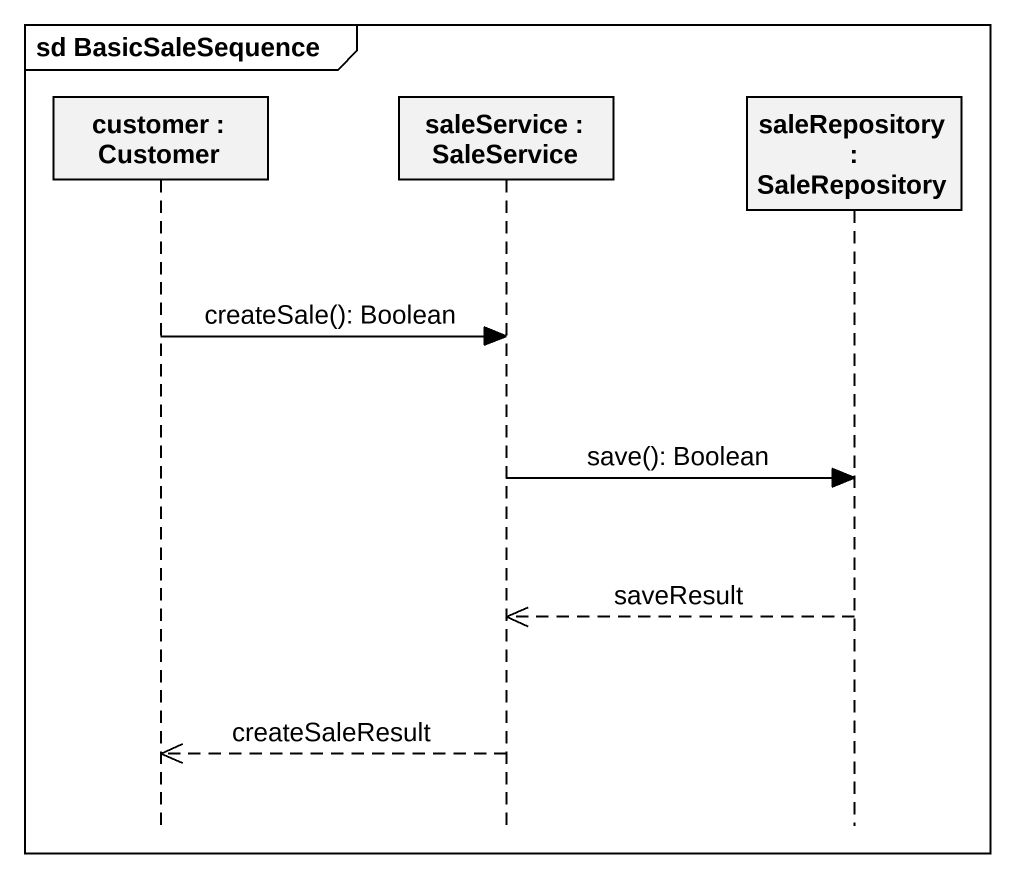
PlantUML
@startuml
mainframe sd BasicSaleSequence
hide footbox
participant "customer : Customer" as customer
participant "saleService : SaleService" as saleService
participant "saleRepository : SaleRepository" as saleRepository

customer -> saleService : createSale(): Boolean
saleService -> saleRepository : save(): Boolean
saleRepository -->> saleService : saveResult
saleService -->> customer : createSaleResult
@enduml
